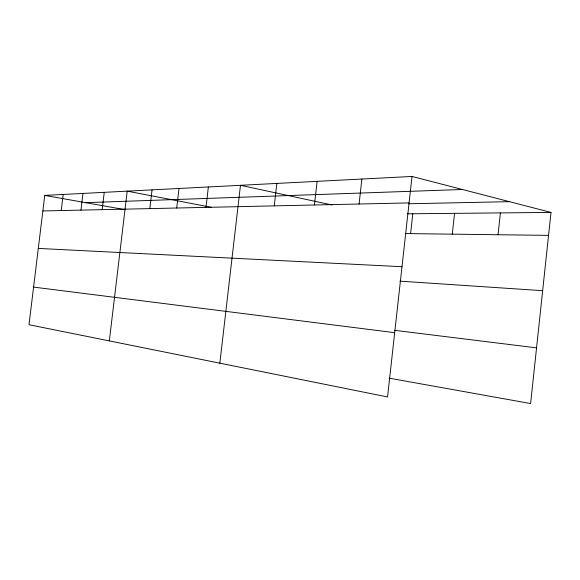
<?xml version="1.0" encoding="UTF-8"?>
<svg xmlns="http://www.w3.org/2000/svg" width="580" height="580" viewBox="0 0 580 580"><rect width="100%" height="100%" fill="white"/><g stroke="black" fill="none" stroke-linecap="round" stroke-linejoin="round"><path stroke-width="0.87" d="M412.01 176.451L387.556 396.959L29 324.727L44.761 195.402L412.01 176.451L551 212.418L530.62 403.549L389.238 378.182M498.046 234.733L500.409 212.911M452.277 234.161L454.553 213.353M410.596 233.631L412.8 213.759M359.078 204.015L361.891 179.039M274.267 205.878L276.849 183.425M314.418 204.994L317.108 181.351M219.835 363.174L240.475 185.303L332.043 204.979M176.697 208.024L179.002 188.478M205.98 207.379L208.365 186.963M102.174 209.655L104.255 192.335M109.323 340.91L127.209 191.146L211.569 207.357M149.821 208.612L152.047 189.87M61.241 210.555L63.198 194.452M80.961 210.127L82.976 193.43M85.615 202.667L462.376 189.486M42.862 210.96L409.074 202.913M408.516 203.776L509.421 201.659M407.472 213.81L551 212.418M405.282 233.566L548.549 235.371M38.302 248.421L401.998 266.706M399.874 281.14L542.655 290.681M394.422 330.303L536.558 347.862M33.589 287.1L394.683 332.681M44.761 195.402L125.302 209.728"/></g></svg>
